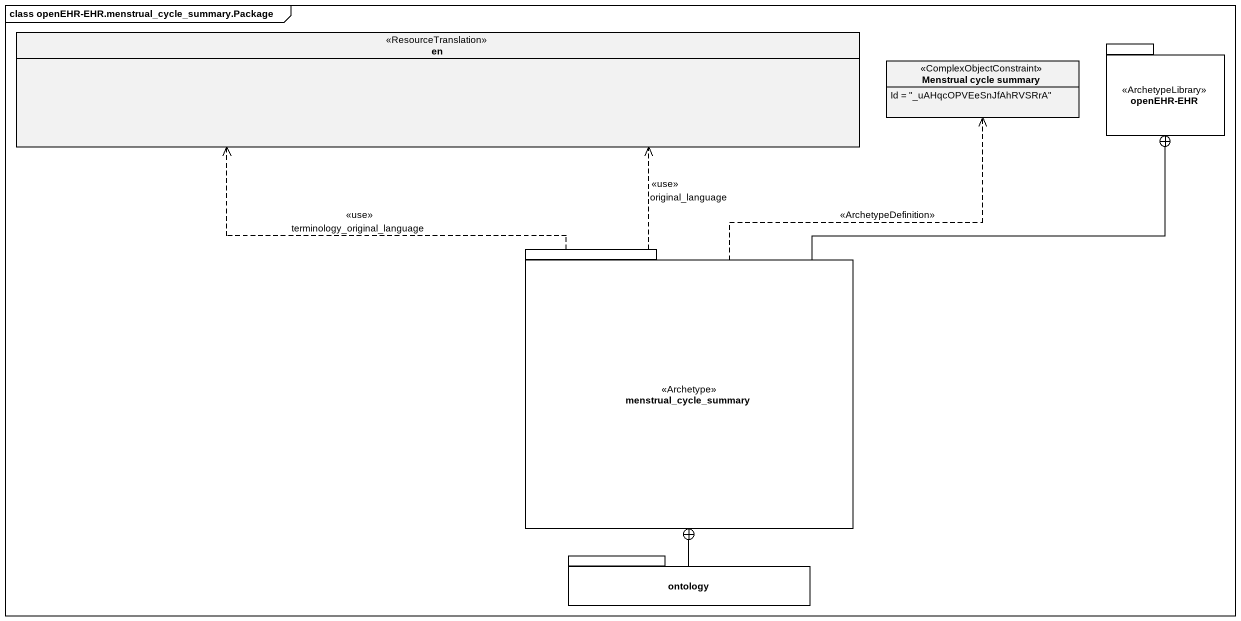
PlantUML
@startuml
mainframe class openEHR-EHR.menstrual_cycle_summary.Package
hide circle
hide empty members
enum en <<ResourceTranslation>>
class "Menstrual cycle summary" as Menstrual_cycle_summary <<ComplexObjectConstraint>> {
  Id = "_uAHqcOPVEeSnJfAhRVSRrA"
}
package "openEHR-EHR" as openEHR_EHR <<ArchetypeLibrary>> {
}
package menstrual_cycle_summary <<Archetype>> {
}
package ontology {
}
menstrual_cycle_summary .up.> en : <<use>>\nterminology_original_language
menstrual_cycle_summary .up.> en : <<use>>\noriginal_language
menstrual_cycle_summary .up.> Menstrual_cycle_summary : <<ArchetypeDefinition>>
menstrual_cycle_summary -up-+ openEHR_EHR
ontology -up-+ menstrual_cycle_summary
@enduml
